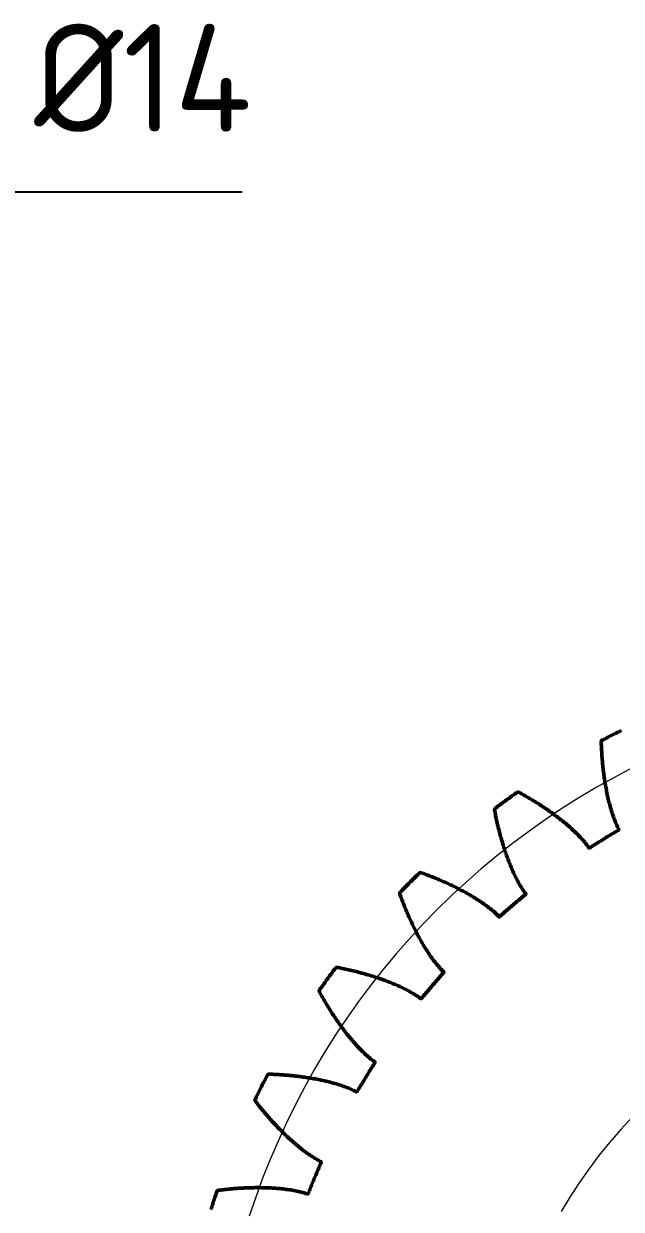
# Model space of a CAD drawing. Header units: millimetres. Extents: x 0 to 420, y 0 to 297.
# Drawn here: x 158.9 to 178.31, y 132.95 to 171.46 of the extents above; entities that cross this region are included whole.
import ezdxf
from ezdxf.enums import TextEntityAlignment as Align

# ---------------------------------------------------------------- set-up
doc = ezdxf.new("R2010")
doc.units = ezdxf.units.MM
doc.linetypes.add('CENTER', pattern=[5.08, 3.175, -0.635, 0.635, -0.635])
for name, color, linetype, lineweight in [('AXIS', 1, 'CENTER', 18), ('DIM', 3, 'CONTINUOUS', 18), ('TEXT', 7, 'CONTINUOUS', 25), ('VIS', 7, 'CONTINUOUS', 50)]:
    doc.layers.add(name, color=color, linetype=linetype, lineweight=lineweight)
doc.styles.add('GOST', font='GOST_BU.ttf')
doc.dimstyles.new('ESKD', dxfattribs={"dimtxt": 3.5, "dimasz": 2.8, "dimexe": 2, "dimexo": 0, "dimgap": 0.8, "dimtad": 1, "dimdec": 1, "dimlfac": 2, "dimtxsty": 'GOST', "dimcen": 2.5, "dimclrd": 3, "dimclre": 3, "dimazin": 3, "dimtfac": 1, "dimtmove": 0, "dimatfit": 3})

msp = doc.modelspace()

# ---------------------------------------------------------------- linework, layer by layer
at = {"layer": 'AXIS', "ltscale": 0.4}
for points in [[(178.65, 147.275), (178.071, 146.97), (177.5, 146.651), (176.938, 146.316), (176.384, 145.967), (175.84, 145.603), (175.305, 145.225), (174.781, 144.834), (174.267, 144.429), (173.764, 144.01), (173.272, 143.579), (172.791, 143.134), (172.322, 142.678), (171.866, 142.209), (171.421, 141.728), (170.99, 141.236), (170.571, 140.733), (170.166, 140.219), (169.775, 139.695), (169.397, 139.16), (169.033, 138.616), (168.684, 138.062), (168.349, 137.5), (168.03, 136.929), (167.725, 136.35), (167.435, 135.763), (167.161, 135.168), (166.903, 134.567), (166.66, 133.959), (166.434, 133.345), (166.224, 132.725)], [(178.67, 135.941), (178.295, 135.539), (177.935, 135.124), (177.589, 134.697), (177.258, 134.258), (176.943, 133.807), (176.643, 133.346), (176.36, 132.875)]]:
    msp.add_lwpolyline(points, dxfattribs=at)
at = {"layer": 'VIS'}
msp.add_lwpolyline([(178.32, 148.508), (178.275, 148.486), (178.23, 148.464), (178.186, 148.441), (178.141, 148.419), (178.097, 148.396), (178.052, 148.373), (178.007, 148.35), (177.963, 148.328), (177.919, 148.305), (177.874, 148.281), (177.83, 148.258), (177.786, 148.235), (177.741, 148.212), (177.697, 148.188), (177.661, 148.16), (177.663, 148.11), (177.665, 148.06), (177.667, 148.01), (177.669, 147.96), (177.671, 147.91), (177.674, 147.86), (177.676, 147.81), (177.679, 147.761), (177.683, 147.711), (177.686, 147.661), (177.69, 147.611), (177.694, 147.561), (177.698, 147.511), (177.703, 147.461), (177.707, 147.412), (177.712, 147.362), (177.717, 147.312), (177.723, 147.262), (177.729, 147.213), (177.735, 147.163), (177.741, 147.114), (177.747, 147.064), (177.754, 147.014), (177.761, 146.965), (177.768, 146.915), (177.776, 146.866), (177.784, 146.817), (177.792, 146.767), (177.8, 146.718), (177.809, 146.669), (177.818, 146.62), (177.828, 146.571), (177.837, 146.521), (177.847, 146.472), (177.858, 146.424), (177.868, 146.375), (177.879, 146.326), (177.891, 146.277), (177.902, 146.229), (177.914, 146.18), (177.926, 146.132), (177.939, 146.083), (177.952, 146.035), (177.966, 145.987), (177.98, 145.939), (177.994, 145.891), (178.009, 145.843), (178.025, 145.796), (178.041, 145.748), (178.057, 145.701), (178.074, 145.654), (178.092, 145.607), (178.111, 145.561), (178.13, 145.515), (178.149, 145.469), (178.17, 145.423), (178.191, 145.378), (178.212, 145.333), (178.237, 145.289), (178.214, 145.259), (178.171, 145.233), (178.128, 145.208), (178.085, 145.183), (178.042, 145.157), (177.999, 145.132), (177.956, 145.106), (177.913, 145.08), (177.87, 145.055), (177.827, 145.029), (177.785, 145.003), (177.742, 144.976), (177.699, 144.95), (177.657, 144.924), (177.614, 144.898), (177.572, 144.871), (177.53, 144.845), (177.487, 144.818), (177.445, 144.791), (177.403, 144.764), (177.361, 144.737), (177.319, 144.71), (177.277, 144.683), (177.247, 144.715), (177.218, 144.756), (177.187, 144.795), (177.156, 144.835), (177.124, 144.873), (177.092, 144.911), (177.059, 144.949), (177.026, 144.986), (176.992, 145.023), (176.958, 145.059), (176.923, 145.095), (176.888, 145.131), (176.852, 145.166), (176.816, 145.201), (176.78, 145.235), (176.744, 145.269), (176.707, 145.303), (176.669, 145.336), (176.632, 145.37), (176.594, 145.402), (176.556, 145.435), (176.518, 145.467), (176.48, 145.499), (176.441, 145.531), (176.402, 145.563), (176.363, 145.594), (176.324, 145.625), (176.285, 145.656), (176.245, 145.686), (176.205, 145.716), (176.165, 145.746), (176.125, 145.776), (176.085, 145.806), (176.044, 145.835), (176.004, 145.864), (175.963, 145.893), (175.922, 145.922), (175.881, 145.95), (175.839, 145.978), (175.798, 146.006), (175.756, 146.034), (175.714, 146.061), (175.673, 146.089), (175.63, 146.116), (175.588, 146.143), (175.546, 146.169), (175.504, 146.196), (175.461, 146.222), (175.418, 146.248), (175.376, 146.274), (175.333, 146.299), (175.29, 146.325), (175.246, 146.35), (175.203, 146.375), (175.16, 146.4), (175.116, 146.425), (175.073, 146.449), (175.029, 146.474), (174.985, 146.498), (174.942, 146.502), (174.901, 146.473), (174.861, 146.444), (174.82, 146.416), (174.779, 146.387), (174.738, 146.358), (174.698, 146.328), (174.657, 146.299), (174.617, 146.27), (174.576, 146.241), (174.536, 146.211), (174.495, 146.182), (174.455, 146.152), (174.415, 146.122), (174.374, 146.093), (174.334, 146.063), (174.294, 146.033), (174.254, 146.003), (174.214, 145.973), (174.192, 145.936), (174.201, 145.887), (174.211, 145.838), (174.221, 145.789), (174.23, 145.74), (174.241, 145.691), (174.251, 145.642), (174.262, 145.593), (174.273, 145.544), (174.284, 145.496), (174.295, 145.447), (174.306, 145.398), (174.318, 145.35), (174.33, 145.301), (174.342, 145.253), (174.355, 145.204), (174.368, 145.156), (174.381, 145.108), (174.394, 145.059), (174.407, 145.011), (174.421, 144.963), (174.435, 144.915), (174.449, 144.867), (174.463, 144.819), (174.478, 144.772), (174.493, 144.724), (174.508, 144.676), (174.524, 144.629), (174.54, 144.581), (174.556, 144.534), (174.572, 144.487), (174.589, 144.44), (174.606, 144.393), (174.623, 144.346), (174.641, 144.299), (174.659, 144.252), (174.677, 144.206), (174.696, 144.159), (174.714, 144.113), (174.734, 144.067), (174.753, 144.021), (174.773, 143.975), (174.793, 143.929), (174.814, 143.883), (174.835, 143.838), (174.856, 143.793), (174.878, 143.748), (174.9, 143.703), (174.923, 143.659), (174.946, 143.614), (174.97, 143.57), (174.995, 143.527), (175.02, 143.483), (175.045, 143.44), (175.071, 143.398), (175.098, 143.356), (175.125, 143.314), (175.153, 143.272), (175.182, 143.231), (175.213, 143.192), (175.183, 143.16), (175.145, 143.128), (175.106, 143.097), (175.067, 143.065), (175.029, 143.033), (174.99, 143.001), (174.952, 142.969), (174.914, 142.937), (174.876, 142.904), (174.837, 142.872), (174.799, 142.84), (174.761, 142.807), (174.723, 142.775), (174.685, 142.742), (174.648, 142.709), (174.61, 142.677), (174.572, 142.644), (174.535, 142.611), (174.497, 142.578), (174.46, 142.545), (174.422, 142.511), (174.385, 142.478), (174.348, 142.447), (174.314, 142.484), (174.279, 142.519), (174.242, 142.553), (174.205, 142.587), (174.168, 142.62), (174.13, 142.653), (174.091, 142.685), (174.052, 142.716), (174.013, 142.747), (173.973, 142.778), (173.933, 142.808), (173.893, 142.837), (173.852, 142.866), (173.811, 142.895), (173.77, 142.923), (173.729, 142.951), (173.687, 142.978), (173.645, 143.005), (173.603, 143.032), (173.56, 143.059), (173.518, 143.085), (173.475, 143.111), (173.432, 143.136), (173.389, 143.162), (173.345, 143.187), (173.302, 143.211), (173.258, 143.236), (173.215, 143.26), (173.171, 143.284), (173.127, 143.308), (173.082, 143.331), (173.038, 143.354), (172.994, 143.377), (172.949, 143.399), (172.904, 143.422), (172.859, 143.444), (172.814, 143.465), (172.769, 143.487), (172.724, 143.508), (172.679, 143.529), (172.633, 143.55), (172.588, 143.571), (172.542, 143.591), (172.496, 143.611), (172.45, 143.631), (172.404, 143.651), (172.358, 143.67), (172.312, 143.69), (172.266, 143.709), (172.22, 143.727), (172.173, 143.746), (172.127, 143.764), (172.08, 143.783), (172.033, 143.8), (171.987, 143.818), (171.94, 143.836), (171.893, 143.853), (171.846, 143.87), (171.799, 143.887), (171.758, 143.876), (171.722, 143.841), (171.686, 143.806), (171.65, 143.771), (171.615, 143.736), (171.579, 143.701), (171.543, 143.666), (171.508, 143.631), (171.472, 143.595), (171.437, 143.56), (171.402, 143.525), (171.366, 143.489), (171.331, 143.454), (171.296, 143.418), (171.261, 143.382), (171.226, 143.347), (171.191, 143.311), (171.156, 143.275), (171.122, 143.239), (171.114, 143.197), (171.131, 143.15), (171.148, 143.103), (171.166, 143.056), (171.183, 143.01), (171.201, 142.963), (171.219, 142.916), (171.237, 142.87), (171.256, 142.823), (171.274, 142.777), (171.293, 142.73), (171.312, 142.684), (171.331, 142.638), (171.351, 142.592), (171.37, 142.546), (171.39, 142.5), (171.41, 142.454), (171.431, 142.409), (171.452, 142.363), (171.472, 142.318), (171.493, 142.272), (171.515, 142.227), (171.536, 142.182), (171.558, 142.137), (171.58, 142.092), (171.603, 142.047), (171.625, 142.003), (171.648, 141.958), (171.671, 141.914), (171.694, 141.87), (171.718, 141.826), (171.742, 141.782), (171.766, 141.738), (171.791, 141.694), (171.815, 141.651), (171.84, 141.608), (171.866, 141.565), (171.891, 141.522), (171.917, 141.479), (171.943, 141.436), (171.97, 141.394), (171.997, 141.352), (172.024, 141.31), (172.051, 141.268), (172.079, 141.226), (172.108, 141.185), (172.136, 141.144), (172.165, 141.104), (172.195, 141.063), (172.225, 141.023), (172.256, 140.984), (172.287, 140.944), (172.318, 140.906), (172.35, 140.867), (172.383, 140.829), (172.416, 140.792), (172.449, 140.755), (172.484, 140.718), (172.519, 140.683), (172.552, 140.649), (172.519, 140.612), (172.486, 140.575), (172.453, 140.537), (172.42, 140.5), (172.387, 140.462), (172.354, 140.425), (172.321, 140.387), (172.288, 140.349), (172.255, 140.311), (172.223, 140.274), (172.19, 140.236), (172.158, 140.198), (172.125, 140.159), (172.093, 140.121), (172.061, 140.083), (172.029, 140.045), (171.996, 140.006), (171.965, 139.968), (171.933, 139.929), (171.901, 139.891), (171.869, 139.852), (171.837, 139.813), (171.804, 139.789), (171.765, 139.821), (171.724, 139.849), (171.683, 139.877), (171.641, 139.904), (171.599, 139.931), (171.556, 139.957), (171.513, 139.983), (171.47, 140.007), (171.426, 140.032), (171.382, 140.056), (171.338, 140.079), (171.293, 140.102), (171.249, 140.124), (171.204, 140.146), (171.158, 140.167), (171.113, 140.188), (171.067, 140.209), (171.022, 140.229), (170.976, 140.249), (170.93, 140.268), (170.883, 140.287), (170.837, 140.306), (170.791, 140.324), (170.744, 140.343), (170.697, 140.361), (170.65, 140.378), (170.604, 140.395), (170.557, 140.412), (170.509, 140.429), (170.462, 140.445), (170.415, 140.461), (170.367, 140.477), (170.32, 140.493), (170.272, 140.508), (170.225, 140.523), (170.177, 140.538), (170.129, 140.552), (170.081, 140.566), (170.033, 140.58), (169.985, 140.594), (169.937, 140.607), (169.888, 140.621), (169.84, 140.633), (169.792, 140.646), (169.743, 140.659), (169.695, 140.671), (169.646, 140.683), (169.598, 140.695), (169.549, 140.706), (169.5, 140.717), (169.452, 140.728), (169.403, 140.739), (169.354, 140.75), (169.305, 140.76), (169.256, 140.77), (169.207, 140.78), (169.158, 140.79), (169.109, 140.8), (169.06, 140.809), (169.024, 140.782), (168.994, 140.743), (168.964, 140.702), (168.935, 140.662), (168.905, 140.622), (168.875, 140.582), (168.845, 140.542), (168.816, 140.501), (168.786, 140.461), (168.757, 140.421), (168.728, 140.38), (168.698, 140.34), (168.669, 140.299), (168.64, 140.258), (168.611, 140.218), (168.582, 140.177), (168.553, 140.136), (168.524, 140.095), (168.496, 140.054), (168.504, 140.011), (168.528, 139.967), (168.553, 139.924), (168.577, 139.88), (168.602, 139.837), (168.627, 139.793), (168.652, 139.75), (168.677, 139.707), (168.703, 139.664), (168.728, 139.621), (168.754, 139.578), (168.78, 139.535), (168.807, 139.493), (168.833, 139.45), (168.86, 139.408), (168.887, 139.366), (168.914, 139.324), (168.941, 139.282), (168.969, 139.24), (168.996, 139.199), (169.024, 139.157), (169.052, 139.116), (169.081, 139.075), (169.109, 139.034), (169.138, 138.993), (169.167, 138.952), (169.197, 138.912), (169.226, 138.872), (169.256, 138.831), (169.286, 138.791), (169.316, 138.752), (169.347, 138.712), (169.378, 138.673), (169.409, 138.633), (169.44, 138.594), (169.472, 138.556), (169.503, 138.517), (169.535, 138.479), (169.568, 138.441), (169.6, 138.403), (169.633, 138.365), (169.666, 138.327), (169.7, 138.29), (169.733, 138.253), (169.768, 138.217), (169.802, 138.181), (169.837, 138.145), (169.872, 138.109), (169.908, 138.074), (169.944, 138.039), (169.98, 138.005), (170.017, 137.971), (170.054, 137.938), (170.092, 137.905), (170.13, 137.873), (170.169, 137.841), (170.208, 137.81), (170.247, 137.779), (170.288, 137.75), (170.314, 137.72), (170.287, 137.678), (170.26, 137.636), (170.233, 137.594), (170.207, 137.551), (170.18, 137.509), (170.153, 137.467), (170.127, 137.424), (170.1, 137.382), (170.074, 137.34), (170.048, 137.297), (170.021, 137.254), (169.995, 137.212), (169.969, 137.169), (169.943, 137.126), (169.918, 137.083), (169.892, 137.041), (169.866, 136.998), (169.841, 136.955), (169.815, 136.912), (169.79, 136.869), (169.765, 136.825), (169.739, 136.782), (169.707, 136.765), (169.664, 136.789), (169.618, 136.811), (169.573, 136.832), (169.527, 136.852), (169.481, 136.872), (169.435, 136.891), (169.389, 136.909), (169.342, 136.927), (169.295, 136.944), (169.248, 136.961), (169.2, 136.977), (169.153, 136.992), (169.105, 137.007), (169.057, 137.021), (169.009, 137.035), (168.961, 137.049), (168.913, 137.062), (168.864, 137.075), (168.816, 137.087), (168.767, 137.099), (168.719, 137.11), (168.67, 137.122), (168.621, 137.133), (168.572, 137.143), (168.523, 137.154), (168.474, 137.164), (168.425, 137.173), (168.376, 137.183), (168.327, 137.192), (168.278, 137.2), (168.229, 137.209), (168.179, 137.217), (168.13, 137.225), (168.08, 137.232), (168.031, 137.24), (167.981, 137.247), (167.932, 137.253), (167.882, 137.26), (167.833, 137.266), (167.783, 137.272), (167.733, 137.278), (167.684, 137.283), (167.634, 137.288), (167.584, 137.293), (167.534, 137.298), (167.485, 137.302), (167.435, 137.306), (167.385, 137.31), (167.335, 137.314), (167.285, 137.318), (167.235, 137.321), (167.185, 137.324), (167.136, 137.327), (167.086, 137.329), (167.036, 137.332), (166.986, 137.334), (166.936, 137.336), (166.886, 137.337), (166.836, 137.339), (166.81, 137.299), (166.786, 137.255), (166.763, 137.211), (166.74, 137.166), (166.717, 137.122), (166.694, 137.078), (166.671, 137.033), (166.648, 136.989), (166.625, 136.944), (166.602, 136.9), (166.58, 136.855), (166.557, 136.811), (166.535, 136.766), (166.512, 136.721), (166.49, 136.676), (166.468, 136.632), (166.446, 136.587), (166.424, 136.542), (166.402, 136.497), (166.426, 136.457), (166.457, 136.417), (166.488, 136.378), (166.519, 136.339), (166.55, 136.3), (166.581, 136.261), (166.613, 136.222), (166.645, 136.183), (166.677, 136.145), (166.709, 136.107), (166.741, 136.068), (166.773, 136.03), (166.806, 135.992), (166.839, 135.955), (166.872, 135.917), (166.905, 135.88), (166.938, 135.843), (166.972, 135.805), (167.006, 135.769), (167.04, 135.732), (167.074, 135.695), (167.108, 135.659), (167.143, 135.623), (167.177, 135.587), (167.212, 135.551), (167.247, 135.515), (167.283, 135.48), (167.318, 135.445), (167.354, 135.41), (167.39, 135.375), (167.426, 135.341), (167.463, 135.306), (167.499, 135.272), (167.536, 135.239), (167.573, 135.205), (167.61, 135.172), (167.648, 135.139), (167.685, 135.106), (167.723, 135.073), (167.762, 135.041), (167.8, 135.009), (167.839, 134.977), (167.877, 134.946), (167.917, 134.914), (167.956, 134.884), (167.996, 134.853), (168.036, 134.823), (168.076, 134.794), (168.117, 134.765), (168.158, 134.736), (168.199, 134.708), (168.241, 134.681), (168.283, 134.654), (168.326, 134.627), (168.368, 134.602), (168.412, 134.576), (168.455, 134.552), (168.499, 134.528), (168.544, 134.506), (168.563, 134.476), (168.543, 134.43), (168.523, 134.384), (168.503, 134.338), (168.483, 134.292), (168.464, 134.247), (168.444, 134.201), (168.424, 134.155), (168.405, 134.109), (168.385, 134.062), (168.366, 134.016), (168.347, 133.97), (168.328, 133.924), (168.309, 133.878), (168.29, 133.831), (168.271, 133.785), (168.253, 133.739), (168.234, 133.692), (168.215, 133.646), (168.197, 133.599), (168.179, 133.553), (168.161, 133.506), (168.142, 133.46), (168.108, 133.449), (168.061, 133.465), (168.013, 133.48), (167.965, 133.493), (167.917, 133.506), (167.868, 133.518), (167.82, 133.529), (167.771, 133.54), (167.722, 133.55), (167.673, 133.56), (167.624, 133.569), (167.574, 133.577), (167.525, 133.585), (167.475, 133.592), (167.426, 133.598), (167.376, 133.605), (167.327, 133.61), (167.277, 133.616), (167.227, 133.62), (167.177, 133.625), (167.127, 133.629), (167.078, 133.633), (167.028, 133.636), (166.978, 133.639), (166.928, 133.642), (166.878, 133.645), (166.828, 133.647), (166.778, 133.649), (166.728, 133.65), (166.678, 133.651), (166.628, 133.652), (166.578, 133.653), (166.528, 133.653), (166.478, 133.653), (166.428, 133.653), (166.378, 133.652), (166.328, 133.651), (166.278, 133.65), (166.228, 133.649), (166.178, 133.647), (166.128, 133.645), (166.078, 133.643), (166.028, 133.64), (165.978, 133.638), (165.928, 133.635), (165.879, 133.631), (165.829, 133.628), (165.779, 133.624), (165.729, 133.62), (165.679, 133.616), (165.629, 133.612), (165.58, 133.607), (165.53, 133.602), (165.48, 133.597), (165.43, 133.592), (165.381, 133.586), (165.331, 133.581), (165.281, 133.575), (165.232, 133.568), (165.185, 133.559), (165.168, 133.512), (165.152, 133.464), (165.136, 133.417), (165.12, 133.37), (165.104, 133.322), (165.088, 133.275), (165.073, 133.227), (165.057, 133.18), (165.041, 133.132), (165.026, 133.085), (165.011, 133.037), (164.995, 132.99), (164.98, 132.942)], dxfattribs=at)

# ---------------------------------------------------------------- texts
at = {"layer": 'TEXT', "style": 'GOST'}
msp.add_text('4 отв. %%c14', height=3.5, dxfattribs=at).set_placement((155.5, 166.9), align=Align.BOTTOM_CENTER)

# ---------------------------------------------------------------- leaders
at = {"layer": 'DIM'}
msp.add_leader([(117.5, 156.5), (145, 166), (166, 166)], dimstyle='ESKD', dxfattribs=at)

doc.saveas('drawing.dxf')
